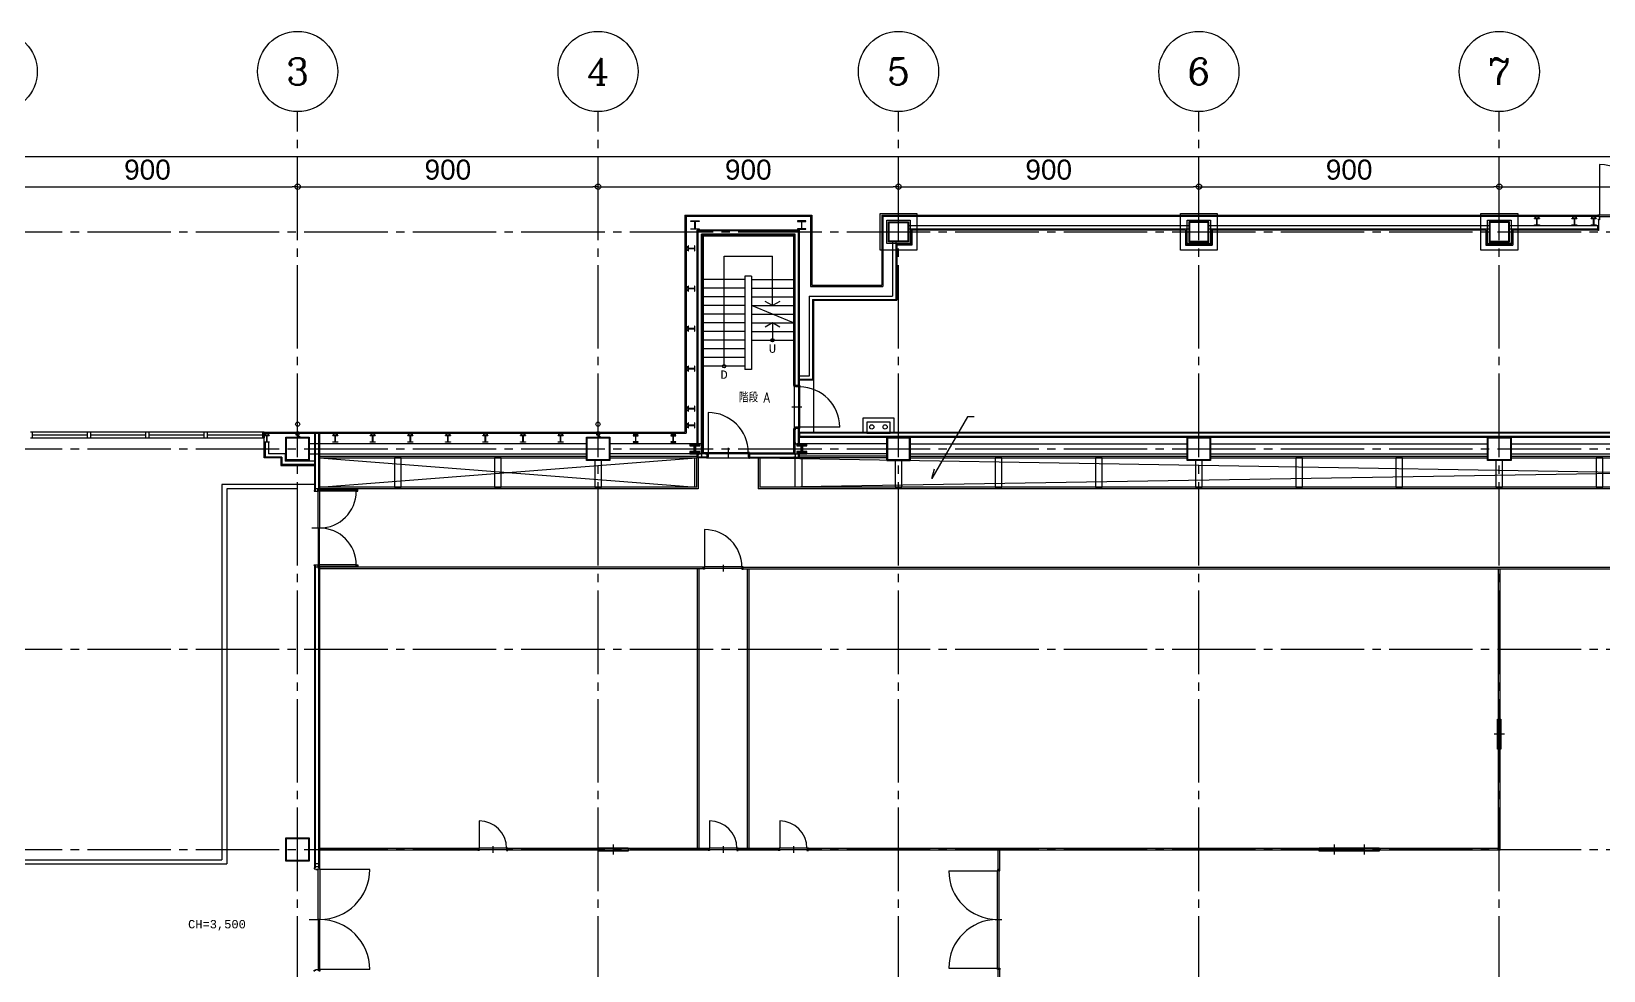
# Model space of a CAD drawing. Header units: millimetres. Extents: x -48783 to 29932, y 8989 to 23940.
# Drawn here: x 1002 to 5712, y 17187 to 20000 of the extents above; entities that cross this region are included whole.
import ezdxf
from ezdxf.enums import TextEntityAlignment as Align

# ---------------------------------------------------------------- set-up
doc = ezdxf.new("R2010")
doc.units = ezdxf.units.MM
doc.header["$LTSCALE"] = 100
doc.linetypes.add('X-N-FAB-L20$0$COL-CEN-LIN', pattern=[3.25, 2.5, -0.25, 0.25, -0.25])
for name, color, linetype in [('0-XREF', 7, 'Continuous'), ('X-N-FAB-L20$0$0-MC', 8, 'Continuous'), ('X-N-FAB-L20$0$0-NC', 8, 'Continuous'), ('X-N-FAB-L20$0$08', 8, 'Continuous'), ('X-N-FAB-L20$0$200K新增範圍', 8, 'Continuous'), ('X-N-FAB-L20$0$BEAM', 8, 'Continuous'), ('X-N-FAB-L20$0$BLOCK', 8, 'Continuous'), ('X-N-FAB-L20$0$CCL', 8, 'X-N-FAB-L20$0$COL-CEN-LIN'), ('X-N-FAB-L20$0$COL', 8, 'Continuous'), ('X-N-FAB-L20$0$COL-S', 8, 'Continuous')]:
    doc.layers.add(name, color=color, linetype=linetype)
doc.layers.add('X-N-FAB-L20$0$A-BLOCK', color=8, linetype='Continuous', plot=False)
doc.layers.add('X-N-FAB-L20$0$DIM', color=8, linetype='Continuous', plot=False)
doc.styles.add('X-N-FAB-L20$0$ATS', font='monotxt', dxfattribs={"bigfont": 'BIGFONT'})
doc.styles.add('X-N-FAB-L20$0$COL-NUM', font='romanc')
doc.styles.add('X-N-FAB-L20$0$DimStyUse', font='romans.shx', dxfattribs={"width": 0.7})
doc.styles.add('X-N-FAB-L20$0$Gen-Text', font='arial.ttf', dxfattribs={"height": 2.5})
doc.styles.add('X-N-FAB-L20$0$ROMS', font='ROMANS.shx', dxfattribs={"bigfont": 'bigfont.shx'})
doc.dimstyles.new('X-N-FAB-L20$0$CIRL', dxfattribs={"dimtxt": 30, "dimasz": 8, "dimexe": 8, "dimexo": 0, "dimgap": 5, "dimtad": 1, "dimdsep": 46, "dimtxsty": 'X-N-FAB-L20$0$DimStyUse', "dimblk": 'X-N-FAB-L20$0$_Origin', "dimcen": 10, "dimdle": 8, "dimclrt": 2, "dimazin": 0, "dimtfac": 1, "dimtix": 1, "dimtmove": 2, "dimatfit": 3, "dimfxl": 10, "dimtolj": 1, "dimarcsym": 0})

# ---------------------------------------------------------------- blocks, each defined once
blk = doc.blocks.new('X-N-FAB-L20$0$_Origin')
at = {"color": 0, "linetype": 'ByBlock', "lineweight": -2}
blk.add_line((0, 0), (-1, 0), dxfattribs=at)
blk.add_circle((0, 0), 0.5, dxfattribs=at)
blk = doc.blocks.new('*D133')
at = {"layer": 'X-N-FAB-L20$0$DIM', "color": 0, "lineweight": -2, "transparency": 16777216}
for p, q in [((1020, 8935), (1020, 9045)), ((27970, 8935), (27970, 9045)), ((1036, 9025), (27954, 9025))]:
    blk.add_line(p, q, dxfattribs=at)
at = {"layer": 'X-N-FAB-L20$0$DIM', "color": 0, "lineweight": -2, "transparency": 16777216, "xscale": 16, "yscale": 16, "zscale": 16, "rotation": 180}
blk.add_blockref('X-N-FAB-L20$0$_Origin', (1020, 9025), dxfattribs=at)
at = {"layer": 'X-N-FAB-L20$0$DIM', "color": 0, "lineweight": -2, "transparency": 16777216, "xscale": 16, "yscale": 16, "zscale": 16}
blk.add_blockref('X-N-FAB-L20$0$_Origin', (27970, 9025), dxfattribs=at)
at = {"layer": 'X-N-FAB-L20$0$DIM', "color": 2, "transparency": 16777216, "insert": (14495, 9075.6), "char_height": 2.5, "attachment_point": 5, "style": 'X-N-FAB-L20$0$Gen-Text'}
blk.add_mtext('\\A1;{\\H24x;26950}', dxfattribs=at)
blk = doc.blocks.new('X-N-FAB-L20$0$cn-y')
at = {"layer": 'X-N-FAB-L20$0$0-MC'}
blk.add_circle((-50, 0), 50, dxfattribs=at)
at = {"layer": 'X-N-FAB-L20$0$0-NC', "style": 'X-N-FAB-L20$0$COL-NUM'}
blk.add_attdef('GRID-Y', text='', height=50, dxfattribs=at).set_placement((-50, 0), align=Align.MIDDLE_CENTER)
blk = doc.blocks.new('*D135')
at = {"layer": 'X-N-FAB-L20$0$DIM', "color": 0, "lineweight": -2, "transparency": 16777216}
for p, q in [((1920, 8845), (1920, 8955)), ((2820, 8845), (2820, 8955)), ((1936, 8935), (2804, 8935))]:
    blk.add_line(p, q, dxfattribs=at)
at = {"layer": 'X-N-FAB-L20$0$DIM', "color": 0, "lineweight": -2, "transparency": 16777216, "xscale": 16, "yscale": 16, "zscale": 16, "rotation": 180}
blk.add_blockref('X-N-FAB-L20$0$_Origin', (1920, 8935), dxfattribs=at)
at = {"layer": 'X-N-FAB-L20$0$DIM', "color": 0, "lineweight": -2, "transparency": 16777216, "xscale": 16, "yscale": 16, "zscale": 16}
blk.add_blockref('X-N-FAB-L20$0$_Origin', (2820, 8935), dxfattribs=at)
at = {"layer": 'X-N-FAB-L20$0$DIM', "color": 2, "transparency": 16777216, "insert": (2370, 8985.6), "char_height": 2.5, "attachment_point": 5, "style": 'X-N-FAB-L20$0$Gen-Text'}
blk.add_mtext('\\A1;{\\H24x;900}', dxfattribs=at)
blk = doc.blocks.new('*D136')
at = {"layer": 'X-N-FAB-L20$0$DIM', "color": 0, "lineweight": -2, "transparency": 16777216}
for p, q in [((2820, 8845), (2820, 8955)), ((3720, 8845), (3720, 8955)), ((2836, 8935), (3704, 8935))]:
    blk.add_line(p, q, dxfattribs=at)
at = {"layer": 'X-N-FAB-L20$0$DIM', "color": 0, "lineweight": -2, "transparency": 16777216, "xscale": 16, "yscale": 16, "zscale": 16, "rotation": 180}
blk.add_blockref('X-N-FAB-L20$0$_Origin', (2820, 8935), dxfattribs=at)
at = {"layer": 'X-N-FAB-L20$0$DIM', "color": 0, "lineweight": -2, "transparency": 16777216, "xscale": 16, "yscale": 16, "zscale": 16}
blk.add_blockref('X-N-FAB-L20$0$_Origin', (3720, 8935), dxfattribs=at)
at = {"layer": 'X-N-FAB-L20$0$DIM', "color": 2, "transparency": 16777216, "insert": (3270, 8985.6), "char_height": 2.5, "attachment_point": 5, "style": 'X-N-FAB-L20$0$Gen-Text'}
blk.add_mtext('\\A1;{\\H24x;900}', dxfattribs=at)
blk = doc.blocks.new('*D137')
at = {"layer": 'X-N-FAB-L20$0$DIM', "color": 0, "lineweight": -2, "transparency": 16777216}
for p, q in [((3720, 8845), (3720, 8955)), ((4620, 8845), (4620, 8955)), ((3736, 8935), (4604, 8935))]:
    blk.add_line(p, q, dxfattribs=at)
at = {"layer": 'X-N-FAB-L20$0$DIM', "color": 0, "lineweight": -2, "transparency": 16777216, "xscale": 16, "yscale": 16, "zscale": 16, "rotation": 180}
blk.add_blockref('X-N-FAB-L20$0$_Origin', (3720, 8935), dxfattribs=at)
at = {"layer": 'X-N-FAB-L20$0$DIM', "color": 0, "lineweight": -2, "transparency": 16777216, "xscale": 16, "yscale": 16, "zscale": 16}
blk.add_blockref('X-N-FAB-L20$0$_Origin', (4620, 8935), dxfattribs=at)
at = {"layer": 'X-N-FAB-L20$0$DIM', "color": 2, "transparency": 16777216, "insert": (4170, 8985.6), "char_height": 2.5, "attachment_point": 5, "style": 'X-N-FAB-L20$0$Gen-Text'}
blk.add_mtext('\\A1;{\\H24x;900}', dxfattribs=at)
blk = doc.blocks.new('*D138')
at = {"layer": 'X-N-FAB-L20$0$DIM', "color": 0, "lineweight": -2, "transparency": 16777216}
for p, q in [((4620, 8845), (4620, 8955)), ((5520, 8845), (5520, 8955)), ((4636, 8935), (5504, 8935))]:
    blk.add_line(p, q, dxfattribs=at)
at = {"layer": 'X-N-FAB-L20$0$DIM', "color": 0, "lineweight": -2, "transparency": 16777216, "xscale": 16, "yscale": 16, "zscale": 16, "rotation": 180}
blk.add_blockref('X-N-FAB-L20$0$_Origin', (4620, 8935), dxfattribs=at)
at = {"layer": 'X-N-FAB-L20$0$DIM', "color": 0, "lineweight": -2, "transparency": 16777216, "xscale": 16, "yscale": 16, "zscale": 16}
blk.add_blockref('X-N-FAB-L20$0$_Origin', (5520, 8935), dxfattribs=at)
at = {"layer": 'X-N-FAB-L20$0$DIM', "color": 2, "transparency": 16777216, "insert": (5070, 8985.6), "char_height": 2.5, "attachment_point": 5, "style": 'X-N-FAB-L20$0$Gen-Text'}
blk.add_mtext('\\A1;{\\H24x;900}', dxfattribs=at)
blk = doc.blocks.new('*D139')
at = {"layer": 'X-N-FAB-L20$0$DIM', "color": 0, "lineweight": -2, "transparency": 16777216}
for p, q in [((5520, 8845), (5520, 8955)), ((6420, 8845), (6420, 8955)), ((5536, 8935), (6404, 8935))]:
    blk.add_line(p, q, dxfattribs=at)
at = {"layer": 'X-N-FAB-L20$0$DIM', "color": 0, "lineweight": -2, "transparency": 16777216, "xscale": 16, "yscale": 16, "zscale": 16, "rotation": 180}
blk.add_blockref('X-N-FAB-L20$0$_Origin', (5520, 8935), dxfattribs=at)
at = {"layer": 'X-N-FAB-L20$0$DIM', "color": 0, "lineweight": -2, "transparency": 16777216, "xscale": 16, "yscale": 16, "zscale": 16}
blk.add_blockref('X-N-FAB-L20$0$_Origin', (6420, 8935), dxfattribs=at)
at = {"layer": 'X-N-FAB-L20$0$DIM', "color": 2, "transparency": 16777216, "insert": (5970, 8985.6), "char_height": 2.5, "attachment_point": 5, "style": 'X-N-FAB-L20$0$Gen-Text'}
blk.add_mtext('\\A1;{\\H24x;900}', dxfattribs=at)
blk = doc.blocks.new('*D140')
at = {"layer": 'X-N-FAB-L20$0$DIM', "color": 0, "lineweight": -2, "transparency": 16777216}
for p, q in [((6420, 8845), (6420, 8955)), ((7320, 8845), (7320, 8955)), ((6436, 8935), (7304, 8935))]:
    blk.add_line(p, q, dxfattribs=at)
at = {"layer": 'X-N-FAB-L20$0$DIM', "color": 0, "lineweight": -2, "transparency": 16777216, "xscale": 16, "yscale": 16, "zscale": 16, "rotation": 180}
blk.add_blockref('X-N-FAB-L20$0$_Origin', (6420, 8935), dxfattribs=at)
at = {"layer": 'X-N-FAB-L20$0$DIM', "color": 0, "lineweight": -2, "transparency": 16777216, "xscale": 16, "yscale": 16, "zscale": 16}
blk.add_blockref('X-N-FAB-L20$0$_Origin', (7320, 8935), dxfattribs=at)
at = {"layer": 'X-N-FAB-L20$0$DIM', "color": 2, "transparency": 16777216, "insert": (6870, 8985.6), "char_height": 2.5, "attachment_point": 5, "style": 'X-N-FAB-L20$0$Gen-Text'}
blk.add_mtext('\\A1;{\\H24x;900}', dxfattribs=at)
blk = doc.blocks.new('*U71')
at = {"layer": 'X-N-FAB-L20$0$COL', "ltscale": 0.1}
blk.add_lwpolyline([(0, 0), (110, 0), (110, -110), (0, -110)], close=True, dxfattribs=at)
blk = doc.blocks.new('X-N-FAB-L20$0$A$Cc7bb84f0')
at = {"layer": 'X-N-FAB-L20$0$COL-S'}
for points in [[(0, 70), (70, 70), (70, 0), (0, 0)], [(2, 68), (68, 68), (68, 2), (2, 2)]]:
    blk.add_lwpolyline(points, close=True, dxfattribs=at)
blk = doc.blocks.new('X-N-FAB-L20$0$A$C1d07c4d4')
for centre, radius in [((3939.9, 8450), 5), ((3794.9, 8372), 5), ((2517.4, 8198.6), 6.25), ((3417.4, 8198.6), 6.25), ((3417.4, 8198.6), 6.25), ((4237.4, 8190.4), 6.25), ((4277.4, 8190.4), 6.25)]:
    blk.add_circle(centre, radius)
at = {"layer": 'X-N-FAB-L20$0$08'}
for p, q in [((6417.4, 8976), (6417.4, 8826)), ((3677.4, 8825), (4057.4, 8825)), ((3677.4, 8825), (3677.4, 8175)), ((3680.9, 8821.5), (4053.9, 8821.5)), ((3680.9, 8821.5), (3680.9, 8171.5)), ((4053.9, 8821.5), (4053.9, 8611.5)), ((4057.4, 8825), (4057.4, 8615)), ((4267.4, 8825), (6412.9, 8825)), ((4267.4, 8825), (4267.4, 8615)), ((4270.9, 8821.5), (6412.9, 8821.5)), ((4270.9, 8821.5), (4270.9, 8611.5)), ((6410.9, 8825), (6410.9, 8821.5)), ((4020.4, 8780), (3714.4, 8780)), ((3714.4, 8140), (3714.4, 8780)), ((4017.9, 8777.5), (3716.9, 8777.5)), ((3716.9, 8140), (3716.9, 8777.5)), ((4007.9, 8767.5), (3726.9, 8767.5)), ((3726.9, 8110), (3726.9, 8767.5)), ((4005.4, 8765), (3729.4, 8765)), ((3729.4, 8765), (3729.4, 8112.5)), ((4002.4, 8762), (3732.4, 8762)), ((3732.4, 8762), (3732.4, 8112.5)), ((4002.4, 8762), (4002.4, 8314)), ((4005.4, 8314), (4005.4, 8765)), ((4007.9, 8314), (4007.9, 8767.5)), ((4017.9, 8314), (4017.9, 8777.5)), ((4020.4, 8314), (4020.4, 8780)), ((5187.4, 8792.5), (4347.4, 8792.5)), ((5187.4, 8782.5), (4347.4, 8782.5)), ((4354.9, 8782.5), (4354.9, 8737.5)), ((5177.4, 8780), (4357.4, 8780)), ((4357.4, 8780), (4357.4, 8735)), ((5177.4, 8780), (5177.4, 8735)), ((5179.9, 8782.5), (5179.9, 8737.5)), ((6087.4, 8792.5), (5247.4, 8792.5)), ((6087.4, 8782.5), (5247.4, 8782.5)), ((5254.9, 8782.5), (5254.9, 8737.5)), ((6077.4, 8780), (5257.4, 8780)), ((5257.4, 8780), (5257.4, 8735)), ((6077.4, 8780), (6077.4, 8735)), ((6079.9, 8782.5), (6079.9, 8737.5)), ((6412.4, 8792.5), (6147.4, 8792.5)), ((6412.4, 8782.5), (6147.4, 8782.5)), ((6154.9, 8782.5), (6154.9, 8737.5)), ((6157.4, 8780), (6157.4, 8735)), ((6412.4, 8780), (6157.4, 8780)), ((6412.4, 8780), (6412.4, 8792.5)), ((4299.9, 8745), (4299.9, 8582.5)), ((4309.9, 8745), (4309.9, 8572.5)), ((4354.9, 8737.5), (4309.9, 8737.5)), ((4357.4, 8735), (4312.4, 8735)), ((4312.4, 8735), (4312.4, 8570)), ((5177.4, 8735), (5257.4, 8735)), ((5179.9, 8737.5), (5254.9, 8737.5)), ((6077.4, 8735), (6157.4, 8735)), ((6079.9, 8737.5), (6154.9, 8737.5)), ((3794.9, 8372), (3794.9, 8702)), ((3794.9, 8702), (3939.9, 8702)), ((3939.9, 8554), (3939.9, 8702)), ((3857.4, 8632), (3732.4, 8632)), ((3857.4, 8642), (3857.4, 8362)), ((3877.4, 8642), (3857.4, 8642)), ((3877.4, 8642), (3877.4, 8362)), ((3877.4, 8632), (4002.4, 8632)), ((3857.4, 8606), (3732.4, 8606)), ((3857.4, 8580), (3732.4, 8580)), ((3877.4, 8606), (4002.4, 8606)), ((3877.4, 8580), (4002.4, 8580)), ((4049.9, 8582.5), (4299.9, 8582.5)), ((4049.9, 8582.5), (4049.9, 8342.5)), ((4053.9, 8611.5), (4270.9, 8611.5)), ((4057.4, 8615), (4267.4, 8615)), ((4059.9, 8572.5), (4309.9, 8572.5)), ((4059.9, 8572.5), (4059.9, 8332.5)), ((3857.4, 8554), (3732.4, 8554)), ((3857.4, 8528), (3732.4, 8528)), ((4002.4, 8502), (3877.4, 8554)), ((3877.4, 8554), (4002.4, 8554)), ((3877.4, 8528), (4002.4, 8528)), ((4062.4, 8570), (4062.4, 8330)), ((4062.4, 8570), (4312.4, 8570)), ((3857.4, 8502), (3732.4, 8502)), ((3877.4, 8502), (4002.4, 8502)), ((3939.9, 8502), (3939.9, 8450)), ((3857.4, 8476), (3732.4, 8476)), ((3857.4, 8450), (3732.4, 8450)), ((3877.4, 8476), (4002.4, 8476)), ((3877.4, 8450), (4002.4, 8450)), ((3857.4, 8424), (3732.4, 8424)), ((3857.4, 8398), (3732.4, 8398)), ((3857.4, 8372), (3732.4, 8372)), ((3877.4, 8362), (3857.4, 8362)), ((4049.9, 8342.5), (4020.4, 8342.5)), ((4004.4, 8311.5), (4004.4, 8188.5)), ((4059.9, 8332.5), (4020.4, 8332.5)), ((4062.4, 8330), (4020.4, 8330)), ((4062.4, 8330), (4062.4, 8175)), ((4027.9, 8250), (3997.9, 8250)), ((3747.4, 8233.5), (3747.4, 8113.5)), ((2417.4, 8175), (1717.4, 8175)), ((1717.4, 8158), (2417.4, 8158)), ((1722.4, 8175), (1722.4, 8158)), ((1722.4, 8166.5), (1887.4, 8166.5)), ((1887.4, 8158), (1887.4, 8175)), ((1897.4, 8158), (1897.4, 8175)), ((1897.4, 8166.5), (2062.4, 8166.5)), ((2062.4, 8158), (2062.4, 8175)), ((2072.4, 8158), (2072.4, 8175)), ((2072.4, 8166.5), (2237.4, 8166.5)), ((2237.4, 8158), (2237.4, 8175)), ((2247.4, 8158), (2247.4, 8175)), ((2247.4, 8166.5), (2412.4, 8166.5)), ((2412.4, 8175), (2412.4, 8158)), ((2417.4, 8097.5), (2417.4, 8175)), ((2417.4, 8175), (2417.4, 8158)), ((2417.4, 8175), (3677.4, 8175)), ((2417.4, 8171.5), (3680.9, 8171.5)), ((2567.4, 8171.5), (2567.4, 8000)), ((2569.9, 8171.5), (2569.9, 8000)), ((2579.9, 8171.5), (2579.9, 8005)), ((2582.4, 8171.5), (2582.4, 8005)), ((4002.4, 8186), (4002.4, 8112.5)), ((4005.4, 8112.5), (4005.4, 8186)), ((4007.9, 8110), (4007.9, 8186)), ((4017.9, 8140), (4017.9, 8186)), ((4020.4, 8140), (4020.4, 8186)), ((4020.4, 8175), (9114.4, 8175)), ((4020.4, 8172.5), (9114.4, 8172.5)), ((4020.4, 8162.5), (9114.4, 8162.5)), ((4020.4, 8160), (9114.4, 8160)), ((4141.4, 8190), (4021.4, 8190)), ((2419.9, 8145), (2419.9, 8100)), ((2429.9, 8145), (2429.9, 8110)), ((2479.9, 8110), (2429.9, 8110)), ((2479.9, 8110), (2479.9, 8087.5)), ((2582.4, 8102.5), (3382.4, 8102.5)), ((3714.4, 8140), (3452.4, 8140)), ((3714.4, 8110), (3452.4, 8110)), ((3452.4, 8102.5), (3714.4, 8102.5)), ((3714.4, 8097.5), (3714.4, 8110)), ((3716.9, 8100), (3716.9, 8110)), ((3743.4, 8110), (3726.9, 8110)), ((3743.4, 8112.5), (3729.4, 8112.5)), ((3807.4, 8127.9), (3807.4, 8097.5)), ((3871.4, 8112.5), (4005.4, 8112.5)), ((3871.4, 8110), (4007.9, 8110)), ((4017.9, 8100), (4017.9, 8109.6)), ((4282.4, 8140), (4020.4, 8140)), ((4282.4, 8110), (4020.4, 8110)), ((4020.4, 8097.5), (4020.4, 8109.6)), ((4282.4, 8102.5), (4020.4, 8102.5)), ((4352.4, 8140), (5182.4, 8140)), ((4352.4, 8110), (5182.4, 8110)), ((4352.4, 8102.5), (5182.4, 8102.5)), ((5252.4, 8140), (6082.4, 8140)), ((5252.4, 8110), (6082.4, 8110)), ((5252.4, 8102.5), (6082.4, 8102.5)), ((6152.4, 8140), (6982.4, 8140)), ((6152.4, 8110), (6982.4, 8110)), ((6152.4, 8102.5), (6982.4, 8102.5)), ((2467.4, 8097.5), (2417.4, 8097.5)), ((2469.9, 8100), (2419.9, 8100)), ((2467.4, 8097.5), (2467.4, 8075)), ((2467.4, 8075), (2567.4, 8075)), ((2469.9, 8100), (2469.9, 8077.5)), ((2567.4, 8077.5), (2469.9, 8077.5)), ((2567.4, 8087.5), (2479.9, 8087.5)), ((2582.4, 8097.5), (3712.4, 8010)), ((2582.4, 8010), (3712.4, 8097.5)), ((2582.4, 8097.5), (3382.4, 8097.5)), ((3452.4, 8097.5), (3714.4, 8097.5)), ((3712.4, 8097.5), (3712.4, 8010)), ((3742.4, 8097.5), (3714.4, 8097.5)), ((3743.4, 8100), (3716.9, 8100)), ((3717.4, 8097.5), (3717.4, 8005)), ((3868.9, 8096.5), (3745.9, 8096.5)), ((3871.4, 8100), (4017.9, 8100)), ((3872.4, 8097.5), (4020.4, 8097.5)), ((3897.4, 8097.5), (3897.4, 8005)), ((3902.4, 8097.5), (9232.4, 8010)), ((3902.4, 8010), (9232.4, 8097.5)), ((3902.4, 8097.5), (3902.4, 8010)), ((4282.4, 8097.5), (4020.4, 8097.5)), ((4352.4, 8097.5), (5182.4, 8097.5)), ((5252.4, 8097.5), (6082.4, 8097.5)), ((6152.4, 8097.5), (6982.4, 8097.5)), ((2289.9, 8017.5), (2289.9, 6893.5)), ((2567.4, 8017.5), (2289.9, 8017.5)), ((3712.4, 8010), (2582.4, 8010)), ((9232.4, 8010), (3902.4, 8010)), ((2517.4, 8005), (2304.9, 8005)), ((2304.9, 8005), (2304.9, 6881.5)), ((3717.4, 8005), (2582.4, 8005)), ((9237.4, 8005), (3897.4, 8005)), ((2589.9, 7887.5), (2559.9, 7887.5)), ((3736.5, 7882.8), (3736.5, 7771)), ((2567.4, 7775), (2567.4, 6869.5)), ((2569.9, 7775), (2569.9, 6869.5)), ((3792.4, 7777.5), (3792.4, 7757.5)), ((2579.9, 7770), (2579.9, 6869.5)), ((2582.4, 7770), (2582.4, 6869.5)), ((3732.4, 7770), (2582.4, 7770)), ((3732.4, 7765), (2582.4, 7765)), ((3714.9, 6927.5), (3714.9, 7765)), ((3719.9, 6927.5), (3719.9, 7765)), ((3852.4, 7770), (8122.4, 7770)), ((3852.4, 7765), (8122.4, 7765)), ((3864.9, 6927.5), (3864.9, 7765)), ((3869.9, 6927.5), (3869.9, 7765)), ((6114.9, 6927.5), (6114.9, 7765)), ((6119.9, 6922.5), (6119.9, 7765)), ((6132.4, 7270), (6102.4, 7270)), ((3061.5, 7010.3), (3061.5, 6928.5)), ((3751.5, 7010.3), (3751.5, 6928.5)), ((3961.5, 7010.3), (3961.5, 6928.5)), ((3057.4, 6927.5), (2582.4, 6927.5)), ((3102.4, 6935), (3102.4, 6915)), ((3747.4, 6927.5), (3147.4, 6927.5)), ((3462.4, 6940), (3462.4, 6910)), ((3792.4, 6935), (3792.4, 6915)), ((3957.4, 6927.5), (3837.4, 6927.5)), ((4002.4, 6935), (4002.4, 6915)), ((6114.9, 6927.5), (4047.4, 6927.5)), ((5622.4, 6940), (5622.4, 6910)), ((5712.4, 6940), (5712.4, 6910)), ((1314.8, 6881.5), (2304.9, 6881.5)), ((1667.4, 6893.5), (2289.9, 6893.5)), ((3057.4, 6922.5), (2582.4, 6922.5)), ((3747.4, 6922.5), (3147.4, 6922.5)), ((3957.4, 6922.5), (3837.4, 6922.5)), ((6119.9, 6922.5), (4047.4, 6922.5)), ((4614.9, 6922.5), (4614.9, 6865)), ((4619.9, 6922.5), (4619.9, 6865)), ((2733.4, 6865), (2583.4, 6865)), ((4468, 6860.9), (4613.9, 6860.9)), ((2552.4, 6715), (2582.4, 6715)), ((4607.4, 6715), (4627.4, 6715)), ((2733.4, 6565), (2583.4, 6565)), ((4468, 6569.1), (4613.9, 6569.1)), ((4614.9, 6565), (4614.9, 5674)), ((4619.9, 6565), (4619.9, 5674))]:
    blk.add_line(p, q, dxfattribs=at)
for points in [[(3719.9, 8782.5), (3694.9, 8782.5), (3694.9, 8783.9), (3707, 8783.9), (3707, 8806.1), (3694.9, 8806.1), (3694.9, 8807.5), (3719.9, 8807.5), (3719.9, 8806.1), (3707.9, 8806.1), (3707.9, 8783.9), (3719.9, 8783.9)], [(4039.9, 8807.5), (4014.9, 8807.5), (4014.9, 8806.1), (4027, 8806.1), (4027, 8783.9), (4014.9, 8783.9), (4014.9, 8782.5), (4039.9, 8782.5), (4039.9, 8783.9), (4027.9, 8783.9), (4027.9, 8806.1), (4039.9, 8806.1)], [(6222.4, 8815), (6237.4, 8815), (6237.4, 8814.1), (6230.2, 8814.1), (6230.2, 8795.9), (6237.4, 8795.9), (6237.4, 8795), (6222.4, 8795), (6222.4, 8795.9), (6229.6, 8795.9), (6229.6, 8814.1), (6222.4, 8814.1)], [(6224.3, 8820), (6224.3, 8815), (6229.3, 8815), (6229.3, 8815.6), (6224.9, 8815.6), (6224.9, 8820)], [(6224.9, 8816.5), (6234.9, 8816.5), (6234.9, 8821.5), (6224.9, 8821.5)], [(6235.5, 8820), (6235.5, 8815), (6230.5, 8815), (6230.5, 8815.6), (6234.9, 8815.6), (6234.9, 8820)], [(6334.9, 8815), (6349.9, 8815), (6349.9, 8814.1), (6342.7, 8814.1), (6342.7, 8795.9), (6349.9, 8795.9), (6349.9, 8795), (6334.9, 8795), (6334.9, 8795.9), (6342.1, 8795.9), (6342.1, 8814.1), (6334.9, 8814.1)], [(6336.8, 8820), (6336.8, 8815), (6341.8, 8815), (6341.8, 8815.6), (6337.4, 8815.6), (6337.4, 8820)], [(6337.4, 8816.5), (6347.4, 8816.5), (6347.4, 8821.5), (6337.4, 8821.5)], [(6348, 8820), (6348, 8815), (6343, 8815), (6343, 8815.6), (6347.4, 8815.6), (6347.4, 8820)], [(6392.4, 8815), (6407.4, 8815), (6407.4, 8814.1), (6400.2, 8814.1), (6400.2, 8795.9), (6407.4, 8795.9), (6407.4, 8795), (6392.4, 8795), (6392.4, 8795.9), (6399.6, 8795.9), (6399.6, 8814.1), (6392.4, 8814.1)], [(6394.3, 8820), (6394.3, 8815), (6399.3, 8815), (6399.3, 8815.6), (6394.9, 8815.6), (6394.9, 8820)], [(6394.9, 8816.5), (6404.9, 8816.5), (6404.9, 8821.5), (6394.9, 8821.5)], [(6405.5, 8820), (6405.5, 8815), (6400.5, 8815), (6400.5, 8815.6), (6404.9, 8815.6), (6404.9, 8820)], [(6415.9, 8826), (6567.4, 8826), (6567.4, 8820), (6415.9, 8820)], [(4287.4, 8745), (4287.4, 8805), (4347.4, 8805), (4347.4, 8745)], [(4289.4, 8747), (4289.4, 8803), (4345.4, 8803), (4345.4, 8747)], [(5247.4, 8745), (5247.4, 8805), (5187.4, 8805), (5187.4, 8745)], [(5245.4, 8747), (5245.4, 8803), (5189.4, 8803), (5189.4, 8747)], [(6147.4, 8745), (6147.4, 8805), (6087.4, 8805), (6087.4, 8745)], [(6145.4, 8747), (6145.4, 8803), (6089.4, 8803), (6089.4, 8747)], [(3685.9, 8730), (3685.9, 8720), (3680.9, 8720), (3680.9, 8730)], [(3682.4, 8730.6), (3687.4, 8730.6), (3687.4, 8725.6), (3686.8, 8725.6), (3686.8, 8730), (3682.4, 8730)], [(3682.4, 8719.4), (3687.4, 8719.4), (3687.4, 8724.4), (3686.8, 8724.4), (3686.8, 8720), (3682.4, 8720)], [(3687.4, 8732.5), (3687.4, 8717.5), (3688.3, 8717.5), (3688.3, 8724.7), (3706.5, 8724.7), (3706.5, 8717.5), (3707.4, 8717.5), (3707.4, 8732.5), (3706.5, 8732.5), (3706.5, 8725.3), (3688.3, 8725.3), (3688.3, 8732.5)], [(3685.9, 8610), (3685.9, 8600), (3680.9, 8600), (3680.9, 8610)], [(3682.4, 8610.6), (3687.4, 8610.6), (3687.4, 8605.6), (3686.8, 8605.6), (3686.8, 8610), (3682.4, 8610)], [(3682.4, 8599.4), (3687.4, 8599.4), (3687.4, 8604.4), (3686.8, 8604.4), (3686.8, 8600), (3682.4, 8600)], [(3687.4, 8612.5), (3687.4, 8597.5), (3688.3, 8597.5), (3688.3, 8604.7), (3706.5, 8604.7), (3706.5, 8597.5), (3707.4, 8597.5), (3707.4, 8612.5), (3706.5, 8612.5), (3706.5, 8605.3), (3688.3, 8605.3), (3688.3, 8612.5)], [(3685.9, 8490), (3685.9, 8480), (3680.9, 8480), (3680.9, 8490)], [(3682.4, 8490.6), (3687.4, 8490.6), (3687.4, 8485.6), (3686.8, 8485.6), (3686.8, 8490), (3682.4, 8490)], [(3682.4, 8479.4), (3687.4, 8479.4), (3687.4, 8484.4), (3686.8, 8484.4), (3686.8, 8480), (3682.4, 8480)], [(3687.4, 8492.5), (3687.4, 8477.5), (3688.3, 8477.5), (3688.3, 8484.7), (3706.5, 8484.7), (3706.5, 8477.5), (3707.4, 8477.5), (3707.4, 8492.5), (3706.5, 8492.5), (3706.5, 8485.3), (3688.3, 8485.3), (3688.3, 8492.5)], [(3685.9, 8370), (3685.9, 8360), (3680.9, 8360), (3680.9, 8370)], [(3682.4, 8370.6), (3687.4, 8370.6), (3687.4, 8365.6), (3686.8, 8365.6), (3686.8, 8370), (3682.4, 8370)], [(3682.4, 8359.4), (3687.4, 8359.4), (3687.4, 8364.4), (3686.8, 8364.4), (3686.8, 8360), (3682.4, 8360)], [(3687.4, 8372.5), (3687.4, 8357.5), (3688.3, 8357.5), (3688.3, 8364.7), (3706.5, 8364.7), (3706.5, 8357.5), (3707.4, 8357.5), (3707.4, 8372.5), (3706.5, 8372.5), (3706.5, 8365.3), (3688.3, 8365.3), (3688.3, 8372.5)], [(4021.4, 8189), (4021.4, 8311), (4017.4, 8311), (4017.4, 8189)], [(3685.9, 8250), (3685.9, 8240), (3680.9, 8240), (3680.9, 8250)], [(3682.4, 8250.6), (3687.4, 8250.6), (3687.4, 8245.6), (3686.8, 8245.6), (3686.8, 8250), (3682.4, 8250)], [(3682.4, 8239.4), (3687.4, 8239.4), (3687.4, 8244.4), (3686.8, 8244.4), (3686.8, 8240), (3682.4, 8240)], [(3687.4, 8252.5), (3687.4, 8237.5), (3688.3, 8237.5), (3688.3, 8244.7), (3706.5, 8244.7), (3706.5, 8237.5), (3707.4, 8237.5), (3707.4, 8252.5), (3706.5, 8252.5), (3706.5, 8245.3), (3688.3, 8245.3), (3688.3, 8252.5)], [(3685.9, 8200), (3685.9, 8190), (3680.9, 8190), (3680.9, 8200)], [(3682.4, 8200.6), (3687.4, 8200.6), (3687.4, 8195.6), (3686.8, 8195.6), (3686.8, 8200), (3682.4, 8200)], [(3687.4, 8202.5), (3687.4, 8187.5), (3688.3, 8187.5), (3688.3, 8194.7), (3706.5, 8194.7), (3706.5, 8187.5), (3707.4, 8187.5), (3707.4, 8202.5), (3706.5, 8202.5), (3706.5, 8195.3), (3688.3, 8195.3), (3688.3, 8202.5)], [(4222.4, 8205), (4222.4, 8171.2), (4292.4, 8171.2), (4292.4, 8205)], [(2417.4, 8165), (2432.4, 8165), (2432.4, 8164.1), (2425.2, 8164.1), (2425.2, 8145.9), (2432.4, 8145.9), (2432.4, 8145), (2417.4, 8145), (2417.4, 8145.9), (2424.6, 8145.9), (2424.6, 8164.1), (2417.4, 8164.1)], [(2419.3, 8170), (2419.3, 8165), (2424.3, 8165), (2424.3, 8165.6), (2419.9, 8165.6), (2419.9, 8170)], [(2419.9, 8166.5), (2429.9, 8166.5), (2429.9, 8171.5), (2419.9, 8171.5)], [(2430.5, 8170), (2430.5, 8165), (2425.5, 8165), (2425.5, 8165.6), (2429.9, 8165.6), (2429.9, 8170)], [(2482.4, 8090), (2482.4, 8160), (2552.4, 8160), (2552.4, 8090)], [(2484.4, 8092), (2484.4, 8158), (2550.4, 8158), (2550.4, 8092)], [(2512.4, 8166.5), (2522.4, 8166.5), (2522.4, 8171.5), (2512.4, 8171.5)], [(2514.9, 8166.5), (2519.9, 8166.5), (2519.9, 8161.5), (2519.3, 8161.5), (2519.3, 8165.9), (2514.9, 8165.9)], [(2516.4, 8175), (2518.4, 8175), (2518.4, 8171.5), (2516.4, 8171.5)], [(2519.9, 8165), (2519.9, 8160), (2524.9, 8160), (2524.9, 8160.6), (2520.5, 8160.6), (2520.5, 8165)], [(2622.4, 8165), (2637.4, 8165), (2637.4, 8164.1), (2630.2, 8164.1), (2630.2, 8145.9), (2637.4, 8145.9), (2637.4, 8145), (2622.4, 8145), (2622.4, 8145.9), (2629.6, 8145.9), (2629.6, 8164.1), (2622.4, 8164.1)], [(2624.3, 8170), (2624.3, 8165), (2629.3, 8165), (2629.3, 8165.6), (2624.9, 8165.6), (2624.9, 8170)], [(2624.9, 8166.5), (2634.9, 8166.5), (2634.9, 8171.5), (2624.9, 8171.5)], [(2635.5, 8170), (2635.5, 8165), (2630.5, 8165), (2630.5, 8165.6), (2634.9, 8165.6), (2634.9, 8170)], [(2734.9, 8165), (2749.9, 8165), (2749.9, 8164.1), (2742.7, 8164.1), (2742.7, 8145.9), (2749.9, 8145.9), (2749.9, 8145), (2734.9, 8145), (2734.9, 8145.9), (2742.1, 8145.9), (2742.1, 8164.1), (2734.9, 8164.1)], [(2736.8, 8170), (2736.8, 8165), (2741.8, 8165), (2741.8, 8165.6), (2737.4, 8165.6), (2737.4, 8170)], [(2737.4, 8166.5), (2747.4, 8166.5), (2747.4, 8171.5), (2737.4, 8171.5)], [(2748, 8170), (2748, 8165), (2743, 8165), (2743, 8165.6), (2747.4, 8165.6), (2747.4, 8170)], [(2847.4, 8165), (2862.4, 8165), (2862.4, 8164.1), (2855.2, 8164.1), (2855.2, 8145.9), (2862.4, 8145.9), (2862.4, 8145), (2847.4, 8145), (2847.4, 8145.9), (2854.6, 8145.9), (2854.6, 8164.1), (2847.4, 8164.1)], [(2849.3, 8170), (2849.3, 8165), (2854.3, 8165), (2854.3, 8165.6), (2849.9, 8165.6), (2849.9, 8170)], [(2849.9, 8166.5), (2859.9, 8166.5), (2859.9, 8171.5), (2849.9, 8171.5)], [(2860.5, 8170), (2860.5, 8165), (2855.5, 8165), (2855.5, 8165.6), (2859.9, 8165.6), (2859.9, 8170)], [(2959.9, 8165), (2974.9, 8165), (2974.9, 8164.1), (2967.7, 8164.1), (2967.7, 8145.9), (2974.9, 8145.9), (2974.9, 8145), (2959.9, 8145), (2959.9, 8145.9), (2967.1, 8145.9), (2967.1, 8164.1), (2959.9, 8164.1)], [(2961.8, 8170), (2961.8, 8165), (2966.8, 8165), (2966.8, 8165.6), (2962.4, 8165.6), (2962.4, 8170)], [(2962.4, 8166.5), (2972.4, 8166.5), (2972.4, 8171.5), (2962.4, 8171.5)], [(2973, 8170), (2973, 8165), (2968, 8165), (2968, 8165.6), (2972.4, 8165.6), (2972.4, 8170)], [(3072.4, 8165), (3087.4, 8165), (3087.4, 8164.1), (3080.2, 8164.1), (3080.2, 8145.9), (3087.4, 8145.9), (3087.4, 8145), (3072.4, 8145), (3072.4, 8145.9), (3079.6, 8145.9), (3079.6, 8164.1), (3072.4, 8164.1)], [(3074.3, 8170), (3074.3, 8165), (3079.3, 8165), (3079.3, 8165.6), (3074.9, 8165.6), (3074.9, 8170)], [(3074.9, 8166.5), (3084.9, 8166.5), (3084.9, 8171.5), (3074.9, 8171.5)], [(3085.5, 8170), (3085.5, 8165), (3080.5, 8165), (3080.5, 8165.6), (3084.9, 8165.6), (3084.9, 8170)], [(3184.9, 8165), (3199.9, 8165), (3199.9, 8164.1), (3192.7, 8164.1), (3192.7, 8145.9), (3199.9, 8145.9), (3199.9, 8145), (3184.9, 8145), (3184.9, 8145.9), (3192.1, 8145.9), (3192.1, 8164.1), (3184.9, 8164.1)], [(3186.8, 8170), (3186.8, 8165), (3191.8, 8165), (3191.8, 8165.6), (3187.4, 8165.6), (3187.4, 8170)], [(3187.4, 8166.5), (3197.4, 8166.5), (3197.4, 8171.5), (3187.4, 8171.5)], [(3198, 8170), (3198, 8165), (3193, 8165), (3193, 8165.6), (3197.4, 8165.6), (3197.4, 8170)], [(3297.4, 8165), (3312.4, 8165), (3312.4, 8164.1), (3305.2, 8164.1), (3305.2, 8145.9), (3312.4, 8145.9), (3312.4, 8145), (3297.4, 8145), (3297.4, 8145.9), (3304.6, 8145.9), (3304.6, 8164.1), (3297.4, 8164.1)], [(3299.3, 8170), (3299.3, 8165), (3304.3, 8165), (3304.3, 8165.6), (3299.9, 8165.6), (3299.9, 8170)], [(3299.9, 8166.5), (3309.9, 8166.5), (3309.9, 8171.5), (3299.9, 8171.5)], [(3310.5, 8170), (3310.5, 8165), (3305.5, 8165), (3305.5, 8165.6), (3309.9, 8165.6), (3309.9, 8170)], [(3382.4, 8090), (3382.4, 8160), (3452.4, 8160), (3452.4, 8090)], [(3384.4, 8092), (3384.4, 8158), (3450.4, 8158), (3450.4, 8092)], [(3412.4, 8166.5), (3422.4, 8166.5), (3422.4, 8171.5), (3412.4, 8171.5)], [(3414.9, 8166.5), (3419.9, 8166.5), (3419.9, 8161.5), (3419.3, 8161.5), (3419.3, 8165.9), (3414.9, 8165.9)], [(3416.4, 8175), (3418.4, 8175), (3418.4, 8171.5), (3416.4, 8171.5)], [(3419.9, 8165), (3419.9, 8160), (3424.9, 8160), (3424.9, 8160.6), (3420.5, 8160.6), (3420.5, 8165)], [(3537.4, 8165), (3522.4, 8165), (3522.4, 8164.1), (3529.6, 8164.1), (3529.6, 8145.9), (3522.4, 8145.9), (3522.4, 8145), (3537.4, 8145), (3537.4, 8145.9), (3530.2, 8145.9), (3530.2, 8164.1), (3537.4, 8164.1)], [(3524.3, 8170), (3524.3, 8165), (3529.3, 8165), (3529.3, 8165.6), (3524.9, 8165.6), (3524.9, 8170)], [(3534.9, 8166.5), (3524.9, 8166.5), (3524.9, 8171.5), (3534.9, 8171.5)], [(3535.5, 8170), (3535.5, 8165), (3530.5, 8165), (3530.5, 8165.6), (3534.9, 8165.6), (3534.9, 8170)], [(3649.9, 8165), (3634.9, 8165), (3634.9, 8164.1), (3642.1, 8164.1), (3642.1, 8145.9), (3634.9, 8145.9), (3634.9, 8145), (3649.9, 8145), (3649.9, 8145.9), (3642.7, 8145.9), (3642.7, 8164.1), (3649.9, 8164.1)], [(3636.8, 8170), (3636.8, 8165), (3641.8, 8165), (3641.8, 8165.6), (3637.4, 8165.6), (3637.4, 8170)], [(3647.4, 8166.5), (3637.4, 8166.5), (3637.4, 8171.5), (3647.4, 8171.5)], [(3648, 8170), (3648, 8165), (3643, 8165), (3643, 8165.6), (3647.4, 8165.6), (3647.4, 8170)], [(3682.4, 8189.4), (3687.4, 8189.4), (3687.4, 8194.4), (3686.8, 8194.4), (3686.8, 8190), (3682.4, 8190)], [(4352.4, 8090), (4352.4, 8160), (4282.4, 8160), (4282.4, 8090)], [(4350.4, 8092), (4350.4, 8158), (4284.4, 8158), (4284.4, 8092)], [(5182.4, 8090), (5182.4, 8160), (5252.4, 8160), (5252.4, 8090)], [(5184.4, 8092), (5184.4, 8158), (5250.4, 8158), (5250.4, 8092)], [(6082.4, 8090), (6082.4, 8160), (6152.4, 8160), (6152.4, 8090)], [(6084.4, 8092), (6084.4, 8158), (6150.4, 8158), (6150.4, 8092)], [(2552.4, 8110), (3382.4, 8110), (3382.4, 8140), (2552.4, 8140)], [(3722.4, 8140), (3692.4, 8140), (3692.4, 8133.6), (3704.5, 8133.6), (3704.5, 8116.4), (3692.4, 8116.4), (3692.4, 8110), (3722.4, 8110), (3722.4, 8116.4), (3710.4, 8116.4), (3710.4, 8133.6), (3722.4, 8133.6)], [(3719.9, 8112.5), (3694.9, 8112.5), (3694.9, 8113.9), (3707, 8113.9), (3707, 8136.1), (3694.9, 8136.1), (3694.9, 8137.5), (3719.9, 8137.5), (3719.9, 8136.1), (3707.9, 8136.1), (3707.9, 8113.9), (3719.9, 8113.9)], [(3746.4, 8113.5), (3868.4, 8113.5), (3868.4, 8109.5), (3746.4, 8109.5)], [(4042.4, 8140), (4012.4, 8140), (4012.4, 8133.6), (4024.5, 8133.6), (4024.5, 8116.4), (4012.4, 8116.4), (4012.4, 8110), (4042.4, 8110), (4042.4, 8116.4), (4030.4, 8116.4), (4030.4, 8133.6), (4042.4, 8133.6)], [(4039.9, 8137.5), (4014.9, 8137.5), (4014.9, 8136.1), (4027, 8136.1), (4027, 8113.9), (4014.9, 8113.9), (4014.9, 8112.5), (4039.9, 8112.5), (4039.9, 8113.9), (4027.9, 8113.9), (4027.9, 8136.1), (4039.9, 8136.1)], [(2807.4, 8010), (2827.4, 8010), (2827.4, 8097.5), (2807.4, 8097.5)], [(3107.4, 8010), (3127.4, 8010), (3127.4, 8097.5), (3107.4, 8097.5)], [(3407.4, 8010), (3427.4, 8010), (3427.4, 8090), (3407.4, 8090)], [(4027.4, 8010), (4007.4, 8010), (4007.4, 8097.5), (4027.4, 8097.5)], [(4307.4, 8010), (4327.4, 8010), (4327.4, 8090), (4307.4, 8090)], [(4607.4, 8010), (4627.4, 8010), (4627.4, 8097.5), (4607.4, 8097.5)], [(4907.4, 8010), (4927.4, 8010), (4927.4, 8097.5), (4907.4, 8097.5)], [(5207.4, 8010), (5227.4, 8010), (5227.4, 8090), (5207.4, 8090)], [(5507.4, 8010), (5527.4, 8010), (5527.4, 8097.5), (5507.4, 8097.5)], [(5807.4, 8010), (5827.4, 8010), (5827.4, 8097.5), (5807.4, 8097.5)], [(6107.4, 8010), (6127.4, 8010), (6127.4, 8090), (6107.4, 8090)], [(6407.4, 8010), (6427.4, 8010), (6427.4, 8097.5), (6407.4, 8097.5)], [(2578.9, 8002), (2692.9, 8002), (2692.9, 7998), (2578.9, 7998)], [(2582.9, 7887.5), (2578.9, 7887.5), (2578.9, 8002), (2582.9, 8002)], [(2582.9, 7887.5), (2578.9, 7887.5), (2578.9, 7773), (2582.9, 7773)], [(2578.9, 7773), (2692.9, 7773), (2692.9, 7777), (2578.9, 7777)], [(3736.5, 7766.5), (3736.5, 7764), (3732.4, 7764), (3732.4, 7771), (3734.9, 7771), (3734.9, 7766.5)], [(3849.4, 7771), (3735.4, 7771), (3735.4, 7767), (3849.4, 7767)], [(3848.3, 7766.5), (3848.3, 7764), (3852.4, 7764), (3852.4, 7771), (3849.9, 7771), (3849.9, 7766.5)], [(6112.4, 7315), (6122.4, 7315), (6122.4, 7225), (6112.4, 7225)], [(2482.4, 6890), (2482.4, 6960), (2552.4, 6960), (2552.4, 6890)], [(2484.4, 6892), (2484.4, 6958), (2550.4, 6958), (2550.4, 6892)], [(3061.5, 6924), (3061.5, 6921.5), (3057.4, 6921.5), (3057.4, 6928.5), (3059.9, 6928.5), (3059.9, 6924)], [(3144.4, 6928.5), (3060.4, 6928.5), (3060.4, 6924.5), (3144.4, 6924.5)], [(3143.3, 6924), (3143.3, 6921.5), (3147.4, 6921.5), (3147.4, 6928.5), (3144.9, 6928.5), (3144.9, 6924)], [(3417.4, 6920), (3417.4, 6930), (3507.4, 6930), (3507.4, 6920)], [(3751.5, 6924), (3751.5, 6921.5), (3747.4, 6921.5), (3747.4, 6928.5), (3749.9, 6928.5), (3749.9, 6924)], [(3834.4, 6928.5), (3750.4, 6928.5), (3750.4, 6924.5), (3834.4, 6924.5)], [(3833.3, 6924), (3833.3, 6921.5), (3837.4, 6921.5), (3837.4, 6928.5), (3834.9, 6928.5), (3834.9, 6924)], [(3961.5, 6924), (3961.5, 6921.5), (3957.4, 6921.5), (3957.4, 6928.5), (3959.9, 6928.5), (3959.9, 6924)], [(4044.4, 6928.5), (3960.4, 6928.5), (3960.4, 6924.5), (4044.4, 6924.5)], [(4043.3, 6924), (4043.3, 6921.5), (4047.4, 6921.5), (4047.4, 6928.5), (4044.9, 6928.5), (4044.9, 6924)], [(5577.4, 6920), (5577.4, 6930), (5667.4, 6930), (5667.4, 6920)], [(5667.4, 6920), (5667.4, 6930), (5757.4, 6930), (5757.4, 6920)], [(2579.9, 6882.5), (2579.9, 6872.5), (2569.9, 6872.5), (2569.9, 6882.5)], [(2583.4, 6866.5), (2583.4, 6715), (2578.4, 6715), (2578.4, 6866.5)], [(4618.4, 6860.9), (4620.9, 6860.9), (4620.9, 6865), (4613.9, 6865), (4613.9, 6862.5), (4618.4, 6862.5)], [(4613.9, 6568), (4613.9, 6862), (4617.9, 6862), (4617.9, 6568)], [(2583.4, 6563.5), (2583.4, 6715), (2578.4, 6715), (2578.4, 6563.5)], [(4618.4, 6569.1), (4620.9, 6569.1), (4620.9, 6565), (4613.9, 6565), (4613.9, 6567.5), (4618.4, 6567.5)]]:
    blk.add_lwpolyline(points, close=True, dxfattribs=at)
for points in [[(6412.9, 8825), (6412.9, 8823.5), (6410.9, 8823.5), (6410.9, 8825, 0.294457)], [(4005.4, 8314), (4006.7, 8314), (4006.7, 8315), (4005.4, 8315, -0.780046)], [(3743.4, 8097.5), (3743.4, 8098.8), (3742.4, 8098.8), (3742.4, 8097.5, -0.780046)], [(3871.4, 8097.5), (3871.4, 8098.8), (3872.4, 8098.8), (3872.4, 8097.5, 0.780046)]]:
    blk.add_lwpolyline(points, format="xyb", close=True, dxfattribs=at)
for points in [[(6412.9, 8823.5), (6410.9, 8821.5), (6412.9, 8821.5), (6412.9, 8823.5), (6410.9, 8823.5), (6410.9, 8821.5)], [(6414.9, 8811), (6414.9, 8779), (6412.4, 8779), (6412.4, 8781.5)], [(6412.9, 8823.5), (6412.9, 8826), (6415.4, 8826), (6415.4, 8819.5), (6417.4, 8819.5), (6417.4, 8811), (6414.9, 8811), (6414.9, 8813.5)], [(3961.6, 8566.5), (3939.9, 8554), (3918.3, 8566.5)], [(3961.6, 8489.5), (3939.9, 8502), (3918.3, 8489.5)], [(4018.9, 8314), (4021.4, 8314), (4021.4, 8311.5), (4016.9, 8311.5), (4016.9, 8310), (4008.9, 8310), (4008.9, 8311.5), (4004.4, 8311.5), (4004.4, 8314), (4006.9, 8314)], [(4016.9, 8318), (4017.9, 8318), (4017.9, 8314), (4007.9, 8314), (4007.9, 8318), (4008.9, 8318)], [(4304.4, 8171.2), (4304.4, 8217), (4210.4, 8217), (4210.4, 8171.2)], [(4544.2, 8220.9), (4524.2, 8220.9), (4417.4, 8036), (4425.2, 8064.9)], [(2417.4, 8171.5), (2509.9, 8171.5)], [(2513.7, 8175.2), (2516.7, 8175.2), (2516.7, 8173.6), (2518.2, 8173.6), (2518.2, 8175.2), (2521.2, 8175.2)], [(3413.7, 8175.2), (3416.7, 8175.2), (3416.7, 8173.6), (3418.2, 8173.6), (3418.2, 8175.2), (3421.2, 8175.2)], [(4018.9, 8186), (4021.4, 8186), (4021.4, 8188.5), (4016.9, 8188.5), (4016.9, 8190), (4008.9, 8190), (4008.9, 8188.5), (4004.4, 8188.5), (4004.4, 8186), (4006.9, 8186)], [(4016.9, 8182), (4017.9, 8182), (4017.9, 8186), (4007.9, 8186), (4007.9, 8182), (4008.9, 8182)], [(4024.4, 8171.5), (4024.4, 8172.5), (4020.4, 8172.5), (4020.4, 8162.5), (4024.4, 8162.5), (4024.4, 8163.5)], [(3725.9, 8144), (3726.9, 8144), (3726.9, 8140), (3716.9, 8140), (3716.9, 8144), (3717.9, 8144)], [(3725.9, 8106), (3726.9, 8106), (3726.9, 8110), (3716.9, 8110), (3716.9, 8106), (3717.9, 8106)], [(3725.9, 8104), (3726.9, 8104), (3726.9, 8100), (3716.9, 8100), (3716.9, 8104), (3717.9, 8104)], [(3730.9, 8109), (3730.9, 8110), (3726.9, 8110), (3726.9, 8100), (3730.9, 8100), (3730.9, 8101)], [(3739.4, 8109), (3739.4, 8110), (3743.4, 8110), (3743.4, 8100), (3739.4, 8100), (3739.4, 8101)], [(3743.4, 8111), (3743.4, 8113.5), (3745.9, 8113.5), (3745.9, 8109), (3747.4, 8109), (3747.4, 8101), (3745.9, 8101), (3745.9, 8096.5), (3743.4, 8096.5), (3743.4, 8099)], [(3871.4, 8111), (3871.4, 8113.5), (3868.9, 8113.5), (3868.9, 8109), (3867.4, 8109), (3867.4, 8101), (3868.9, 8101), (3868.9, 8096.5), (3871.4, 8096.5), (3871.4, 8099)], [(3875.4, 8109), (3875.4, 8110), (3871.4, 8110), (3871.4, 8100), (3875.4, 8100), (3875.4, 8101)], [(4003.9, 8109), (4003.9, 8110), (4007.9, 8110), (4007.9, 8100), (4003.9, 8100), (4003.9, 8101)], [(4008.9, 8144), (4007.9, 8144), (4007.9, 8140), (4017.9, 8140), (4017.9, 8144), (4016.9, 8144)], [(4008.9, 8105.6), (4007.9, 8105.6), (4007.9, 8109.6), (4017.9, 8109.6), (4017.9, 8105.6), (4016.9, 8105.6)], [(4008.9, 8104), (4007.9, 8104), (4007.9, 8100), (4017.9, 8100), (4017.9, 8104), (4016.9, 8104)], [(3712.4, 8010), (3707.4, 8010), (3707.4, 8097.5), (3712.4, 8097.5)], [(2578.9, 8009), (2579.9, 8009), (2579.9, 8005), (2569.9, 8005), (2569.9, 8009), (2570.9, 8009)], [(2568.9, 8000), (2566.4, 8000), (2566.4, 7997.5), (2578.4, 7997.5), (2577.4, 7998.5), (2577.4, 8003), (2583.4, 8003), (2583.4, 8005), (2580.9, 8005)], [(2694.9, 8005), (2694.9, 7997.5), (2697.4, 7997.5), (2697.4, 8005), (2694.9, 8005)], [(2568.9, 7775), (2566.4, 7775), (2566.4, 7777.5), (2578.4, 7777.5), (2577.4, 7776.5), (2577.4, 7772), (2583.4, 7772), (2583.4, 7770), (2580.9, 7770)], [(2694.9, 7770), (2694.9, 7777.5), (2697.4, 7777.5), (2697.4, 7770), (2694.9, 7770)], [(2578.9, 7766), (2579.9, 7766), (2579.9, 7770), (2569.9, 7770), (2569.9, 7766), (2570.9, 7766)], [(2568.9, 6869.5), (2566.4, 6869.5), (2566.4, 6867), (2571.9, 6867), (2571.9, 6865), (2577.9, 6865), (2577.9, 6867), (2583.4, 6867), (2583.4, 6869.5), (2580.9, 6869.5)], [(2568.9, 6560.5), (2566.4, 6560.5), (2566.4, 6563), (2571.9, 6563), (2571.9, 6565), (2577.9, 6565), (2577.9, 6563), (2583.4, 6563), (2583.4, 6560.5), (2580.9, 6560.5)]]:
    blk.add_lwpolyline(points, dxfattribs=at)
for centre, radius, start, end in [((6417.4, 8826), 150, 0, 90), ((4021.4, 8190), 120, 0, 90), ((3747.4, 8113.5), 120, 0, 90), ((2580.9, 8000), 2.83, 45, 225), ((2582.9, 7997.5), 110, 270, 0), ((2582.9, 7777.5), 110, 0, 90), ((3736.5, 7771), 111.8, 0, 90), ((2580.9, 7775), 2.83, 135, 315), ((3061.5, 6928.5), 81.8, 0, 90), ((3751.5, 6928.5), 81.8, 0, 90), ((3961.5, 6928.5), 81.8, 0, 90), ((2583.4, 6865), 150, 270, 0), ((4613.9, 6860.9), 145.9, 180, 270), ((2583.4, 6565), 150, 0, 90), ((4613.9, 6569.1), 145.9, 90, 180)]:
    blk.add_arc(centre, radius, start, end, dxfattribs=at)
at = {"layer": 'X-N-FAB-L20$0$08', "style": 'X-N-FAB-L20$0$ATS'}
for s, p in [('U', (3939.9, 8425)), ('D', (3794.9, 8347)), ('CH=3,500', (2275.7, 6700.9))]:
    blk.add_text(s, height=25, dxfattribs=at).set_placement(p, align=Align.MIDDLE_CENTER)
at = {"layer": 'X-N-FAB-L20$0$08', "style": 'X-N-FAB-L20$0$ROMS', "width": 0.8}
blk.add_text('階段 A', height=30, dxfattribs=at).set_placement((3885.5, 8279), align=Align.MIDDLE_CENTER)
blk = doc.blocks.new('X-N-FAB-L20$0$A$C20c95bda')
at = {"layer": 'X-N-FAB-L20$0$CCL'}
for p, q in [((2820, 0), (2820, 9160)), ((3720, 0), (3720, 9160)), ((4620, 0), (4620, 9160)), ((5520, 0), (5520, 9160)), ((6420, 0), (6420, 9160)), ((240, 8800), (28330, 8800)), ((240, 8150), (28330, 8150)), ((240, 7550), (28330, 7550)), ((240, 6950), (28330, 6950))]:
    blk.add_line(p, q, dxfattribs=at)
at = {"layer": 'X-N-FAB-L20$0$COL-S'}
for points in [[(4585, 8835), (4655, 8835), (4655, 8765), (4585, 8765)], [(5485, 8835), (5555, 8835), (5555, 8765), (5485, 8765)], [(6385, 8835), (6455, 8835), (6455, 8765), (6385, 8765)]]:
    blk.add_lwpolyline(points, close=True, dxfattribs=at)
at = {"layer": 'X-N-FAB-L20$0$200K新增範圍'}
for p in [(2785, 8115), (3685, 8115), (4585, 8115), (5485, 8115), (6385, 8115), (2785, 6915)]:
    blk.add_blockref('X-N-FAB-L20$0$A$Cc7bb84f0', p, dxfattribs=at)
at = {"layer": 'X-N-FAB-L20$0$A-BLOCK'}
ref = blk.add_blockref('X-N-FAB-L20$0$cn-y', (2040, 9280), dxfattribs=dict(at, xscale=2.399999999999997, yscale=2.399999999999997, zscale=2.399999999999997))
ref.add_attrib('GRID-Y', '2', dxfattribs={"layer": 'X-N-FAB-L20$0$0-NC', "height": 80, "style": 'X-N-FAB-L20$0$COL-NUM'}).set_placement((1920, 9280), align=Align.MIDDLE_CENTER)
ref = blk.add_blockref('X-N-FAB-L20$0$cn-y', (2940, 9280), dxfattribs=dict(at, xscale=2.399999999999997, yscale=2.399999999999997, zscale=2.399999999999997))
ref.add_attrib('GRID-Y', '3', dxfattribs={"layer": 'X-N-FAB-L20$0$0-NC', "height": 80, "style": 'X-N-FAB-L20$0$COL-NUM'}).set_placement((2820, 9280), align=Align.MIDDLE_CENTER)
ref = blk.add_blockref('X-N-FAB-L20$0$cn-y', (3840, 9280), dxfattribs=dict(at, xscale=2.399999999999997, yscale=2.399999999999997, zscale=2.399999999999997))
ref.add_attrib('GRID-Y', '4', dxfattribs={"layer": 'X-N-FAB-L20$0$0-NC', "height": 80, "style": 'X-N-FAB-L20$0$COL-NUM'}).set_placement((3720, 9280), align=Align.MIDDLE_CENTER)
ref = blk.add_blockref('X-N-FAB-L20$0$cn-y', (4740, 9280), dxfattribs=dict(at, xscale=2.399999999999997, yscale=2.399999999999997, zscale=2.399999999999997))
ref.add_attrib('GRID-Y', '5', dxfattribs={"layer": 'X-N-FAB-L20$0$0-NC', "height": 80, "style": 'X-N-FAB-L20$0$COL-NUM'}).set_placement((4620, 9280), align=Align.MIDDLE_CENTER)
ref = blk.add_blockref('X-N-FAB-L20$0$cn-y', (5640, 9280), dxfattribs=dict(at, xscale=2.399999999999997, yscale=2.399999999999997, zscale=2.399999999999997))
ref.add_attrib('GRID-Y', '6', dxfattribs={"layer": 'X-N-FAB-L20$0$0-NC', "height": 80, "style": 'X-N-FAB-L20$0$COL-NUM'}).set_placement((5520, 9280), align=Align.MIDDLE_CENTER)
ref = blk.add_blockref('X-N-FAB-L20$0$cn-y', (6540, 9280), dxfattribs=dict(at, xscale=2.399999999999997, yscale=2.399999999999997, zscale=2.399999999999997))
ref.add_attrib('GRID-Y', '7', dxfattribs={"layer": 'X-N-FAB-L20$0$0-NC', "height": 80, "style": 'X-N-FAB-L20$0$COL-NUM'}).set_placement((6420, 9280), align=Align.MIDDLE_CENTER)
at = {"layer": 'X-N-FAB-L20$0$BEAM'}
for p in [(4565, 8855), (5465, 8855), (6365, 8855)]:
    blk.add_blockref('*U71', p, dxfattribs=at)
at = {"layer": 'X-N-FAB-L20$0$DIM'}
for base, p1, p2, picture, middle in [((27970, 9025), (1020, 8935), (27970, 8935), '*D133', (14495, 9075.634)), ((2820, 8935), (1920, 8845), (2820, 8845), '*D135', (2370, 8985.634)), ((3720, 8935), (2820, 8845), (3720, 8845), '*D136', (3270, 8985.634)), ((4620, 8935), (3720, 8845), (4620, 8845), '*D137', (4170, 8985.634)), ((5520, 8935), (4620, 8845), (5520, 8845), '*D138', (5070, 8985.634)), ((6420, 8935), (5520, 8845), (6420, 8845), '*D139', (5970, 8985.634)), ((7320, 8935), (6420, 8845), (7320, 8845), '*D140', (6870, 8985.634))]:
    dim = blk.add_linear_dim(base=base, p1=p1, p2=p2, text='{\\H24x;<>}', dimstyle='X-N-FAB-L20$0$CIRL', override={"dimtxt": 60, "dimasz": 16, "dimexe": 20, "dimgap": 20, "dimtxsty": 'X-N-FAB-L20$0$Gen-Text'}, dxfattribs=at)
    dim.commit()
    dim.dimension.update_dxf_attribs({"geometry": picture, "text_midpoint": middle})
blk = doc.blocks.new('X-N-FAB-L20')
blk.add_blockref('X-N-FAB-L20$0$A$C1d07c4d4', (-717.4, 10625))
at = {"layer": 'X-N-FAB-L20$0$BLOCK'}
blk.add_blockref('X-N-FAB-L20$0$A$C20c95bda', (-1020, 10600), dxfattribs=at)

msp = doc.modelspace()

# ---------------------------------------------------------------- block references
at = {"layer": '0-XREF'}
msp.add_blockref('X-N-FAB-L20', (0, 0), dxfattribs=at)

doc.saveas('drawing.dxf')
